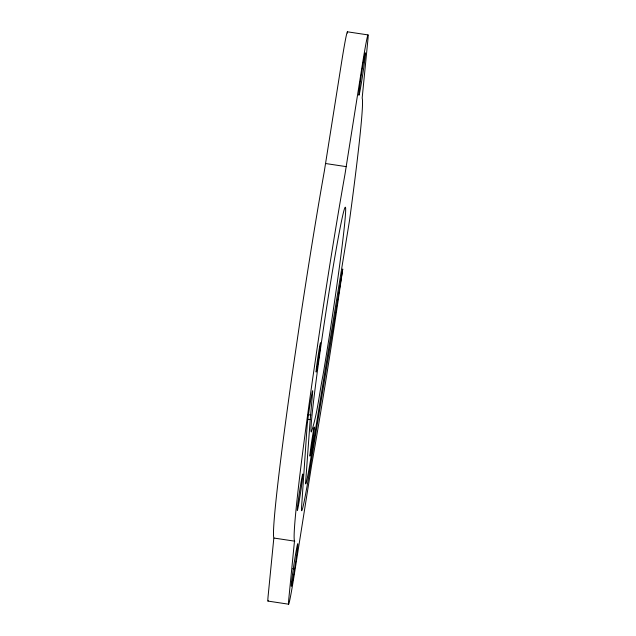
<?xml version="1.0" encoding="UTF-8"?>
<svg xmlns="http://www.w3.org/2000/svg" width="636" height="636" viewBox="0 0 636 636"><rect width="100%" height="100%" fill="white"/><g stroke="black" fill="none" stroke-linecap="round" stroke-linejoin="round"><path stroke-width="0.95" d="M310.225 419.553L305.606 482.573A42.898 1.32 -81.4 0 0 310.13 462.539L349.538 220.342A224.277 6.901 -81.4 0 0 362.154 98.175L367.87 40.052A39.575 1.216 -81.4 0 0 362.433 64.133L344.982 174.264A224.277 6.901 -81.4 0 0 321.156 320.79L312.753 378.15A224.277 6.901 -81.4 0 0 294.5 540.91L288.776 599.064A39.575 1.216 -81.4 0 0 294.214 574.984L311.672 464.821A224.277 6.901 -81.4 0 0 333.288 332.803L335.49 318.294A224.277 6.901 -81.4 0 0 341.874 275.054L342.748 268.996L308.858 475.808A69.992 2.154 -81.4 0 1 301.48 508.49L307.124 425.874A18.436 0.564 -81.4 0 1 310.392 402.119A18.436 0.564 -81.4 0 1 312.65 392.118L310.225 419.553A13.515 12.537 4.2 0 0 307.578 419.394M347.502 33.08A39.575 1.216 -81.4 0 0 341.786 61.016L324.336 171.148A224.277 6.901 -81.4 0 0 300.51 317.674L292.107 375.025A224.277 6.901 -81.4 0 0 273.854 537.794L268.13 595.948A39.575 1.216 -81.4 0 0 268.185 600.718M347.383 31.8L368.029 34.916M325.704 163.539L346.35 166.656M308.142 414.624L310.956 415.054M274.132 538.072L294.778 541.188M292.703 568.703L294.579 568.989M267.971 601.084L288.617 604.2M302.847 474.178L302.18 481.086A18.436 0.564 -81.4 0 1 298.22 506.661L297.728 509.062A18.436 0.564 -81.4 0 1 298.451 499.332L299.103 494.744A18.436 0.564 -81.4 0 1 302.688 474.202L302.847 474.178M291.558 582.019L291.296 584.762A21.505 0.66 -81.4 0 0 293.927 573.1L294.786 567.725A21.505 0.66 -81.4 0 0 297.219 545.473A21.505 0.66 -81.4 0 0 291.558 582.019M365.35 54.354L365.088 57.105A21.505 0.66 -81.4 0 1 359.427 93.651A21.505 0.66 -81.4 0 1 361.868 71.391L362.719 66.017A21.505 0.66 -81.4 0 1 365.35 54.354M320.433 349.251L318.485 363.14A113.677 3.498 -81.4 0 0 311.378 431.947C317.459 413.678 319.177 394.058 323.001 375.2A113.677 3.498 -81.4 0 0 345.602 208.02A113.677 3.498 -81.4 0 0 320.433 349.251M313.993 428.1L313.596 430.023A14.747 0.453 -81.4 0 0 310.63 448.897A14.747 0.453 -81.4 0 0 310.288 454.978L310.686 453.055A14.747 0.453 -81.4 0 0 313.643 434.173A14.747 0.453 -81.4 0 0 313.993 428.1M317.388 366.129A14.747 0.453 -81.4 0 0 320.592 342.852A14.747 0.453 -81.4 0 0 317.07 362.973A14.747 0.453 -81.4 0 0 317.388 366.129"/></g></svg>
